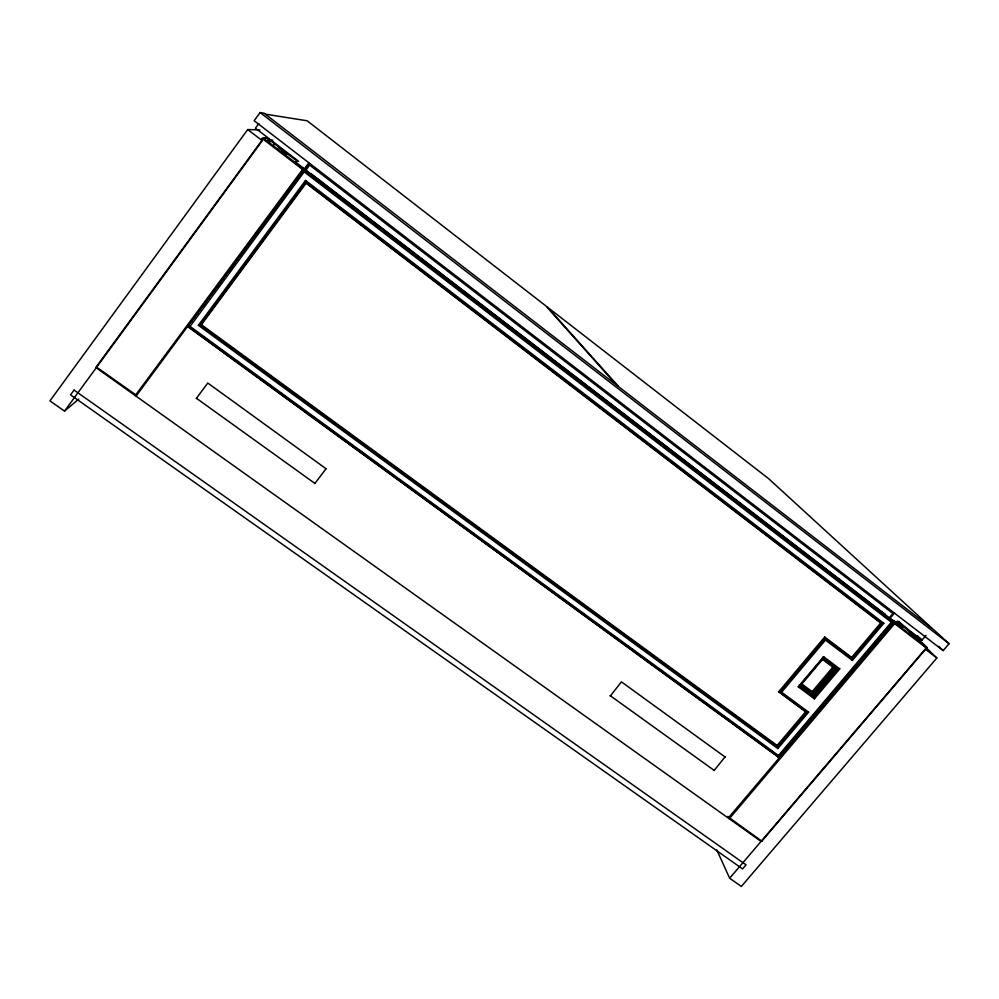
<?xml version="1.0" encoding="UTF-8"?>
<svg xmlns="http://www.w3.org/2000/svg" width="999" height="999" viewBox="0 0 999 999"><rect width="100%" height="100%" fill="white"/><g stroke="black" fill="none" stroke-linecap="round" stroke-linejoin="round"><path stroke-width="1.5" d="M798.251 686.812L799.862 686.35L823.588 658.191L823.601 656.705L839.772 668.855L814.422 698.838L798.251 686.812L823.601 656.705M326.124 468.793L207.792 383.042L196.303 398.451M314.772 483.603L326.173 468.568M892.919 621.79L303.883 168.981L187.575 326.511L778.196 757.042L778.471 755.519L891.345 622.215L892.919 621.79L303.921 169.855L304.195 168.868L898.276 624.675L893.93 620.466M822.077 659.128L832.804 667.195L835.863 667.519L812.899 694.705L799.45 684.702L799.862 686.35L814.135 696.965L814.422 698.838M135.215 395.567L303.509 168.194L303.733 169.618L136.601 395.379L135.215 395.567L95.854 367.52M259.965 129.932L247.715 129.533L49.95 400.874L64.523 411.113L78.809 399.051M260.102 112.55L254.146 120.717L943.193 650.586L949.05 643.731L934.215 630.144L264.048 113.199L260.102 112.55L949.05 643.731M258.816 123.526L255.407 128.184L298.626 161.363M64.523 411.113L262.287 140.709L247.715 129.533M196.553 314.76L198.401 312.138M202.884 306.368L204.733 303.858M216.771 287.562L218.731 284.727M227.872 272.527L235.352 262.213M244.393 249.85L246.441 247.19M264.635 222.44L266.471 219.942M275.674 207.492L283.404 197.14M292.657 184.79L297.265 178.371M298.676 176.336L300.512 173.851M308.391 163.474L303.758 169.743L302.984 168.968L303.509 168.194L295.404 161.975L297.477 161.388L267.195 138.124L262.113 138.424L303.097 169.867L302.884 168.431L263.536 138.237L262.849 139.061L96.216 366.92L136.601 395.379M303.833 170.567L309.365 163.087L309.64 165.097L305.02 171.353M778.471 756.93L188.187 326.598L190.06 326.411L304.195 171.89L303.921 169.855L187.575 326.511L188.287 325.849L190.809 327.684M198.376 325.324L305.519 180.432L883.815 623.289L852.384 660.439L825.436 640.084L824.687 637.037L778.633 691.832L805.606 711.8L808.616 712.175L777.846 748.551L198.376 325.324L201.411 324.7L306.081 183.204L305.519 180.432M610.289 695.991L621.44 681.88L725.336 757.18M714.073 770.591L725.137 756.78M778.633 691.832L781.63 692.195L825.436 640.084M816.171 666.133L801.423 683.641L812.162 691.645L812.899 694.705M819.13 662.637L821.091 660.302M812.162 691.645L832.804 667.195M834.727 667.145L812.462 693.506L800.973 684.952M818.343 686.912L821.34 683.366M823.338 681.006L827.322 676.286M829.32 673.925L832.304 670.379M777.846 748.551L777.147 745.454L805.606 711.8M852.384 660.439L851.623 657.392L880.681 623.014L883.815 623.289M888.91 618.231L892.919 613.498L894.505 613.061L889.46 619.018M778.196 757.042L893.206 621.241M762.249 841.208L761.026 841.383L728.933 818.518L728.82 817.382L893.581 622.864L894.842 622.689L926.76 647.19L926.835 648.376L893.581 622.864M897.289 621.128L921.99 640.097L926.011 635.376M729.645 878.233L925.224 649.075L936.85 657.991L741.345 886.45L729.645 878.233L716.832 849.949M839.772 668.855L837.836 668.905L822.427 657.417L823.588 658.191M891.645 619.58L890.396 619.755L891.645 619.58L894.842 622.689L894.567 623.701L729.695 818.281L728.933 818.518L727.884 816.383M912.274 634.49L913.161 634.128L926.76 647.19L926.51 648.201L761.812 841.17L728.82 817.382M267.195 138.124L262.113 138.424M269.842 140.335L272.864 140.185M883.491 614.622L885.439 614.547L310.939 173.601L311.288 175.587M265.609 114.211L307.118 120.767L545.879 305.931L616.196 384.665M289.36 155.307L290.11 155.632M287.675 154.246L278.359 147.565M136.026 396.141L728.259 818.044M196.441 398.276L314.822 483.366M610.152 695.629L713.873 770.179M190.06 326.411L778.471 755.519M203.409 336.875L207.193 339.635M218.531 347.914L222.315 350.661M236.189 360.776L238.711 362.612M251.311 371.803L253.833 373.638M266.446 382.842L270.217 385.589M280.307 392.944L285.352 396.628M299.213 406.73L301.735 408.579M313.087 416.845L315.609 418.681M328.209 427.872L333.254 431.556M358.466 449.937L363.511 453.608M376.111 462.799L378.633 464.647M406.368 484.865L411.413 488.536M424.013 497.727L426.536 499.575M439.148 508.766L441.658 510.601M454.27 519.792L459.315 523.464M468.131 529.907L474.438 534.502M487.05 543.693L489.56 545.529M502.172 554.72L505.956 557.479M516.033 564.835L522.34 569.43M534.952 578.621L537.474 580.456M550.074 589.647L553.858 592.407M563.936 599.762L568.98 603.433M582.854 613.548L585.377 615.384M597.976 624.575L600.499 626.41M611.85 634.69L616.883 638.361M626.972 645.716L633.279 650.312M645.878 659.502L648.401 661.338M659.752 669.617L664.785 673.289M674.874 680.644L679.919 684.315M693.781 694.43L696.303 696.266M705.132 702.697L710.177 706.38M722.776 715.571L727.821 719.243M737.899 726.598L742.944 730.281M753.034 737.637L759.34 742.232M770.679 750.499L773.201 752.334M201.411 324.7L777.147 745.454M781.63 692.195L808.616 712.175M800.162 684.914L812.362 693.993L814.135 696.965L837.836 668.905L823.251 658.416M800.236 685.751L813.698 695.766L836.7 668.531L835.301 666.845M824.687 637.037L851.623 657.392M306.081 183.204L880.681 623.014M309.64 165.097L892.919 613.498M897.139 621.828L913.161 634.128L913.236 635.289M267.894 139.835L270.279 141.671M282.23 150.837L287.013 154.508M897.814 623.388L902.634 627.097M298.664 165.659L300.824 167.308M304.195 171.89L891.345 622.215M273.726 144.031L274.55 144.668M932.042 628.309L768.643 478.671L547.427 307.13L618.418 386.376M938.673 646.353L943.193 650.586M917.482 635.789L921.99 640.097M898.788 621.353L936.85 657.991M897.252 622.04L901.735 626.361M777.384 755.756L778.92 758.229M296.503 163.998L295.404 161.975L295.766 163.361M74.063 390.072L70.567 394.867L742.569 868.918L746.041 864.859L74.063 390.072M305.869 182.43L200.412 325L777.547 746.678L806.705 712.212L779.72 692.232L825.137 638.199L852.085 658.553L881.855 623.351L305.869 182.43"/></g></svg>
